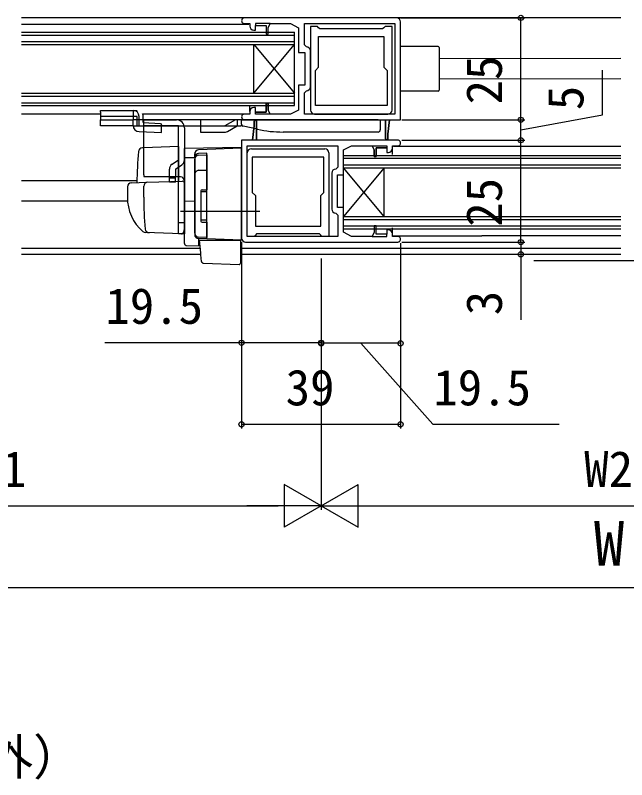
# Model space of a CAD drawing. Units: millimetres, scale not verified. Extents: x -525 to 525, y -782 to 777.
# Drawn here: x -310 to -160, y 400.1 to 587.6 of the extents above; entities that cross this region are included whole.
import ezdxf
from ezdxf.enums import TextEntityAlignment as Align

# ---------------------------------------------------------------- set-up
doc = ezdxf.new("R2010")
doc.units = ezdxf.units.MM
doc.header["$LTSCALE"] = 4
for name, color, linetype in [('0-1_USER1', 3, 'Continuous'), ('0-2_YKK_11', 7, 'Continuous'), ('0-3_YKK_12', 2, 'Continuous'), ('0-4_YKK_13', 4, 'Continuous'), ('0-6_YKK_D', 6, 'Continuous')]:
    doc.layers.add(name, color=color, linetype=linetype)
doc.styles.add('ＭＳ ゴシック', font='')
doc.styles.get('ＭＳ ゴシック').set_extended_font_data('MS Gothic')

msp = doc.modelspace()

# ---------------------------------------------------------------- linework, layer by layer
at = {"layer": '0-2_YKK_11'}
for p, q in [((-216.5, 587), (-253.8, 587)), ((-237.6, 570.1), (-237.6, 578.9)), ((-236.6, 563.4), (-218.6, 563.4)), ((-252.1, 554.901), (-234.1, 554.901)), ((-232.4, 548.901), (-232.4, 540.101)), ((-253.5, 532.001), (-216.2, 532.001))]:
    msp.add_line(p, q, dxfattribs=at)
for points in [[(-253.8, 562), (-219.2, 562), (-219.2, 557.3), (-218.9, 557), (-218.6, 557.3), (-218.6, 558.5), (-218.2, 562), (-215.5, 562), (-215.5, 586)], [(-253.8, 585.6), (-252.5, 585.6), (-252.5, 585)], [(-251.5, 584), (-251.1, 584), (-251.1, 585.1), (-248.5, 585.1), (-248.5, 583), (-248, 583), (-248, 584.6), (-247.5, 585.6), (-242.5, 585.6), (-240.5, 584.6), (-240.5, 578.5), (-239, 578.5), (-239, 570.5), (-240.5, 570.5), (-240.5, 564.4), (-242.5, 563.4), (-247.5, 563.4), (-248, 564.4), (-248, 566), (-248.5, 566), (-248.5, 563.9), (-251.1, 563.9), (-251.1, 565), (-251.5, 565)], [(-239.1, 585.6), (-216.9, 585.6), (-216.9, 563.4), (-239.1, 563.4), (-239.1, 568.6), (-238.6, 569.1)], [(-238.6, 579.9), (-239.1, 580.4), (-239.1, 585.6)], [(-217.6, 564.4), (-217.6, 584.9), (-219.3, 584.9), (-219.6, 584.6), (-219.9, 584.3), (-235.3, 584.3), (-235.6, 584.6), (-235.9, 584.9), (-237.6, 584.9), (-237.6, 564.4)], [(-252.5, 564), (-252.5, 563.4), (-253.8, 563.4)], [(-216.2, 557.001), (-250.8, 557.001), (-250.8, 561.701), (-251.1, 562.001), (-251.4, 561.701), (-251.4, 560.501), (-251.8, 557.001), (-254.5, 557.001), (-254.5, 533.001)], [(-230.9, 533.401), (-253.1, 533.401), (-253.1, 555.601), (-230.9, 555.601), (-230.9, 550.401), (-231.4, 549.901)], [(-218.5, 535.001), (-218.9, 535.001), (-218.9, 533.901), (-221.5, 533.901), (-221.5, 536.001), (-222, 536.001), (-222, 534.401), (-222.5, 533.401), (-227.5, 533.401), (-229.5, 534.401), (-229.5, 540.501), (-231, 540.501), (-231, 548.501), (-229.5, 548.501), (-229.5, 554.601), (-227.5, 555.601), (-222.5, 555.601), (-222, 554.601), (-222, 553.001), (-221.5, 553.001), (-221.5, 555.101), (-218.9, 555.101), (-218.9, 554.001), (-218.5, 554.001)], [(-217.5, 555.001), (-217.5, 555.601), (-216.2, 555.601)], [(-233.1, 553.901), (-233.1, 533.401), (-234.8, 533.401), (-235.1, 533.701), (-235.4, 534.001), (-250.8, 534.001), (-251.1, 533.701), (-251.4, 533.401), (-253.1, 533.401), (-253.1, 553.901)], [(-231.4, 539.101), (-230.9, 538.601), (-230.9, 533.401)], [(-216.2, 533.401), (-217.5, 533.401), (-217.5, 534.001)]]:
    msp.add_lwpolyline(points, dxfattribs=at)
for points in [[(-247.5, 585.6), (-251.1, 585.6), (-251.1, 585.1), (-248.5, 585.1), (-248.5, 583), (-248, 583), (-248, 584.6)], [(-218.8, 565.5), (-236.4, 565.5), (-236.4, 574.1), (-235.6, 574.9), (-235.6, 582.4), (-219.6, 582.4), (-219.6, 574.9), (-218.8, 574.1)], [(-247.5, 563.4), (-251.1, 563.4), (-251.1, 563.9), (-248.5, 563.9), (-248.5, 566), (-248, 566), (-248, 564.4)], [(-250.8, 561.701), (-250.8, 557.001), (-251.8, 557.001), (-251.4, 560.501), (-251.4, 561.701), (-251.1, 562.001)], [(-219.2, 557.3), (-219.2, 562), (-218.2, 562), (-218.6, 558.5), (-218.6, 557.3), (-218.9, 557)], [(-222.5, 555.601), (-218.9, 555.601), (-218.9, 555.101), (-221.5, 555.101), (-221.5, 553.001), (-222, 553.001), (-222, 554.601)], [(-234.3, 552.801), (-251.9, 552.801), (-251.9, 544.201), (-251.1, 543.401), (-251.1, 535.901), (-235.1, 535.901), (-235.1, 543.401), (-234.3, 544.201)], [(-222.5, 533.401), (-218.9, 533.401), (-218.9, 533.901), (-221.5, 533.901), (-221.5, 536.001), (-222, 536.001), (-222, 534.401)]]:
    msp.add_lwpolyline(points, close=True, dxfattribs=at)
for centre, radius, start, end in [((-253.8, 586.3), 0.7, 89.99999, 270.00001), ((-216.5, 586), 1, 0.00001, 89.99999), ((-251.5, 585), 1, 180.00001, 269.99999), ((-238.6, 578.9), 1, 0.00001, 89.99999), ((-238.6, 570.1), 1, 270.00001, 359.99999), ((-251.5, 564), 1, 90.00001, 179.99999), ((-253.8, 562.7), 0.7, 89.99999, 270.00001), ((-236.6, 564.4), 1, 180.00001, 269.99999), ((-218.6, 564.4), 1, 270.00001, 359.99999), ((-216.2, 556.301), 0.7, 269.99999, 90.00001), ((-252.1, 553.901), 1, 90.00001, 179.99999), ((-234.1, 553.901), 1, 0.00001, 89.99999), ((-218.5, 555.001), 1, 270.00001, 359.99999), ((-231.4, 548.901), 1, 90.00001, 179.99999), ((-231.4, 540.101), 1, 180.00001, 269.99999), ((-218.5, 534.001), 1, 0.00001, 89.99999), ((-253.5, 533.001), 1, 180.00001, 269.99999), ((-216.2, 532.701), 0.7, 269.99999, 90.00001)]:
    msp.add_arc(centre, radius, start, end, dxfattribs=at)
at = {"layer": '0-3_YKK_12'}
for p, q in [((-161.5, 587), (-308.5, 587)), ((-308.5, 585.5), (-252.7, 585.5)), ((-308.5, 583.5), (-241.5, 583.5)), ((-241.5, 565.5), (-241.5, 583.5)), ((-308.5, 582.8), (-241.5, 582.8)), ((-308.5, 581.2), (-241.5, 581.2)), ((-308.5, 580.5), (-241.5, 580.5)), ((-251.5, 568.5), (-251.5, 580.5)), ((-251.5, 568.5), (-241.5, 580.5)), ((-251.5, 580.5), (-241.5, 568.5)), ((-161.5, 577.004), (-206, 576.976)), ((-161.5, 572.018), (-206, 571.99)), ((-308.5, 568.5), (-241.5, 568.5)), ((-308.5, 567.8), (-241.5, 567.8)), ((-308.5, 566.2), (-241.5, 566.2)), ((-308.5, 565.5), (-241.5, 565.5)), ((-252.5, 564.013), (-252.499, 565.5)), ((-308.5, 563.5), (-289.101, 563.5)), ((-278.775, 563.5), (-252.7, 563.5)), ((-217.278, 555.517), (-161.5, 555.517)), ((-229.5, 553.252), (-161.5, 553.252)), ((-229.5, 535.252), (-229.5, 553.252)), ((-217.5, 553.501), (-217.5, 554.99)), ((-229.5, 552.552), (-161.5, 552.552)), ((-229.5, 550.952), (-161.5, 550.952)), ((-229.5, 550.252), (-161.5, 550.252)), ((-219.5, 538.252), (-229.5, 550.252)), ((-219.5, 550.252), (-229.5, 538.252)), ((-219.5, 538.252), (-219.5, 550.252)), ((-280.174, 547), (-308.5, 547)), ((-254.5, 547), (-254.501, 547)), ((-282.465, 542), (-308.5, 542)), ((-254.5, 542), (-254.501, 542)), ((-229.5, 538.252), (-161.5, 538.252)), ((-229.5, 537.552), (-161.5, 537.552)), ((-229.5, 535.952), (-161.5, 535.952)), ((-229.5, 535.252), (-161.5, 535.252)), ((-217.5, 533.917), (-217.5, 535.501)), ((-217.32, 533.517), (-195.6, 533.517)), ((-161.5, 533.52), (-195.6, 533.517)), ((-308.5, 530.5), (-264.626, 530.5)), ((-308.5, 529), (-264.495, 529)), ((-254.801, 530.5), (-161.5, 530.5)), ((-254.801, 529), (-161.5, 529))]:
    msp.add_line(p, q, dxfattribs=at)
at = {"layer": '0-4_YKK_13'}
for p, q in [((-206.3, 580), (-215.5, 580)), ((-206, 579.7), (-206, 569.3)), ((-206.3, 569), (-215.5, 569)), ((-289.101, 563.861), (-289.101, 564.3)), ((-289.101, 563.861), (-289.101, 562)), ((-281.101, 562.8), (-289.101, 562.8)), ((-281.101, 564.3), (-280.102, 564.3)), ((-281.101, 563.861), (-281.101, 562)), ((-280.102, 562.8), (-281.101, 562.8)), ((-280.102, 560.5), (-280.102, 562.8)), ((-279.635, 562), (-279.635, 562.8)), ((-278.602, 562), (-278.602, 562.8)), ((-254.5, 562), (-281.101, 562)), ((-281.101, 560.589), (-281.101, 562)), ((-279.635, 560.59), (-279.635, 562)), ((-278.601, 561.3), (-278.601, 562)), ((-278.601, 561.3), (-274.401, 561.109)), ((-278.501, 548.5), (-278.501, 562)), ((-278.501, 562), (-270.501, 562)), ((-274.401, 561.109), (-274.11, 560.8)), ((-274.12, 560.5), (-274.11, 560.8)), ((-264.601, 562), (-264.601, 560.5)), ((-256.003, 562), (-258.603, 560.5)), ((-255.601, 562), (-255.601, 560.5)), ((-221, 562), (-254, 562)), ((-221, 562), (-220.5, 562)), ((-220.5, 562), (-220.5, 559.5)), ((-281.101, 560.5), (-254.656, 560.5)), ((-279.647, 559.09), (-274.17, 558.86)), ((-270.001, 560.5), (-278.501, 560.5)), ((-274.17, 558.86), (-274.12, 560.5)), ((-270.001, 548), (-270.001, 560.5)), ((-268.501, 560), (-268.501, 552.173)), ((-264.601, 560.5), (-264.601, 559)), ((-264.601, 559), (-258.469, 559)), ((-257.969, 559.134), (-255.601, 560.5)), ((-254.656, 560.5), (-254.551, 560.65)), ((-254.346, 560.5), (-254.656, 560.5)), ((-254.551, 560.65), (-254.451, 560.65)), ((-254.451, 560.65), (-254.346, 560.5)), ((-254.346, 560.5), (-254.294, 560.5)), ((-250.608, 559.666), (-254.105, 560.415)), ((-221, 559), (-244.322, 559)), ((-278.501, 555.151), (-278.828, 555.139)), ((-270.001, 555.448), (-278.501, 555.151)), ((-270.001, 555.448), (-270.001, 548)), ((-254.501, 555.2), (-268.501, 554.956)), ((-254.501, 532.5), (-254.501, 555.2)), ((-268.501, 554.499), (-268.501, 554.511)), ((-268.501, 554.299), (-268.501, 554.499)), ((-266.001, 552.767), (-266.001, 553.633)), ((-254.501, 555), (-265.036, 554.632)), ((-263.001, 553.833), (-265.036, 553.77)), ((-265.036, 553.303), (-263.001, 553.374)), ((-263.001, 550.177), (-263.001, 553.833)), ((-263.001, 553.374), (-263.001, 544.856)), ((-271.546, 551.12), (-270.001, 552.173)), ((-268.501, 552.727), (-266.001, 552.761)), ((-268.501, 552.173), (-268.501, 534)), ((-266.001, 552.767), (-266.001, 533.867)), ((-266.001, 534.226), (-266.001, 552.304)), ((-270.701, 549.88), (-269.156, 550.934)), ((-270.701, 549.88), (-270.701, 548)), ((-265.036, 549.603), (-263.001, 549.674)), ((-263.001, 549.212), (-263.001, 550.177)), ((-269.501, 548), (-278.367, 548)), ((-272.201, 547.75), (-270.701, 547.75)), ((-270.701, 546.673), (-270.701, 548)), ((-270.001, 548), (-270.001, 546.948)), ((-281.536, 546.545), (-277.749, 546.677)), ((-277.749, 546.677), (-269.019, 546.982)), ((-268.501, 546.482), (-268.501, 536)), ((-282.501, 545.545), (-282.501, 543)), ((-278.501, 543), (-278.501, 545.703)), ((-264.501, 544.556), (-264.501, 537.156)), ((-263.001, 544.356), (-264.501, 544.356)), ((-264.201, 544.856), (-263.001, 544.856)), ((-268.501, 542.7), (-268.501, 543.3)), ((-268.501, 541.7), (-268.501, 542.3)), ((-266.001, 542), (-268.501, 541.956)), ((-250.001, 539.5), (-269.501, 539.5)), ((-268.501, 538.7), (-268.501, 539.3)), ((-268.501, 537.7), (-268.501, 538.3)), ((-268.501, 537.7), (-268.501, 538.3)), ((-268.501, 537.7), (-268.501, 538.3)), ((-268.501, 536.7), (-270.001, 536.7)), ((-268.501, 537.7), (-268.501, 536)), ((-268.501, 537.7), (-268.501, 536)), ((-263.001, 537.356), (-264.501, 537.356)), ((-264.201, 536.856), (-263.001, 536.856)), ((-263.001, 536.856), (-263.001, 533.156)), ((-268.539, 535.745), (-268.733, 534.452)), ((-268.501, 536), (-268.539, 535.745)), ((-277.242, 534.305), (-278.09, 534.335)), ((-269.245, 534.026), (-278.074, 534.334)), ((-263.001, 533.156), (-265.036, 533.227)), ((-263.001, 532.797), (-265.036, 532.868)), ((-265.036, 532.868), (-265.036, 531.083)), ((-268.01, 531.135), (-265.036, 531.083)), ((-264.485, 528.89), (-264.525, 529.346)), ((-264.344, 527.273), (-264.485, 528.89)), ((-254.801, 529.158), (-254.801, 528.521)), ((-254.801, 529), (-254.801, 526.811)), ((-263.863, 526.816), (-255.112, 526.511))]:
    msp.add_line(p, q, dxfattribs=at)
for points in [[(-289.101, 564.3), (-281.101, 564.3), (-281.101, 563.861)], [(-281.101, 560.5), (-289.101, 560.5), (-289.101, 562), (-281.101, 562)], [(-254.5, 560.904), (-254.5, 562), (-254, 562)], [(-268.501, 541.956), (-268.501, 552.727), (-268.501, 554.956)], [(-270.701, 546.673), (-272.201, 546.673), (-272.201, 548), (-272.201, 549.88)], [(-268.501, 534), (-270.001, 534), (-270.001, 548)], [(-254.501, 532.5), (-263.001, 532.797), (-263.001, 533.796), (-263.001, 549.212)], [(-268.501, 531.635), (-268.501, 538.647), (-268.501, 541.5), (-268.501, 541.956)], [(-264.525, 529.346), (-264.801, 532.5), (-264.77, 532.5)], [(-264.77, 532.5), (-254.801, 532.5), (-254.801, 529)]]:
    msp.add_lwpolyline(points, dxfattribs=at)
for centre, radius, start, end in [((-206.3, 579.7), 0.3, 0, 90), ((-206.3, 569.3), 0.3, 270, 0), ((-281.118, 562.817), 1.483, 359.35664, 89.34185), ((-280.102, 562.8), 1.5, 0, 27.81814), ((-270.501, 560), 2, 0, 90), ((-254, 560.904), 0.5, 180, 257.90524), ((-279.601, 560.589), 1.5, 180, 268.23761), ((-258.469, 560), 1, 270, 299.98), ((-244.322, 589), 30, 257.90524, 270), ((-221, 559.5), 0.5, 270, 0), ((-278.793, 554.14), 1, 92, 175.1492), ((-165.201, 544.5), 115, 175.1492, 178.95761), ((-265.002, 552.771), 1, 91.97531, 180.18561), ((-265.001, 553.633), 1, 92, 180), ((-265.001, 552.304), 1, 92, 180), ((-270.001, 552.173), 1.5, 304.28688, 0), ((-270.701, 549.88), 1.5, 124.28688, 180), ((-265.001, 548.604), 1, 92, 180), ((-277.501, 548.5), 1, 180, 210), ((-269.501, 547), 1, 0, 90), ((-281.501, 545.545), 1, 92, 180), ((-277.501, 545.703), 1, 92, 180), ((-269.001, 546.482), 0.5, 0, 92), ((-264.201, 544.556), 0.3, 90, 180), ((-271.502, 542.9), 11, 179.4814, 229.17186), ((-197.501, 543.012), 81, 180.00856, 185.53061), ((-264.201, 537.156), 0.3, 180, 270), ((-278.039, 535.334), 1, 229.17186, 268), ((-277.129, 535.302), 1, 185.53061, 268), ((-269.228, 534.526), 0.5, 268, 351.46923), ((-265.001, 534.226), 1, 180, 268), ((-265.001, 533.867), 1, 180, 268), ((-268.001, 531.635), 0.5, 180, 196.57035), ((-268.001, 531.635), 0.5, 180, 269), ((-263.846, 527.316), 0.5, 185, 268.02699), ((-255.101, 526.811), 0.3, 268, 0)]:
    msp.add_arc(centre, radius, start, end, dxfattribs=at)
msp.add_ellipse((-278.101, 561.3), major_axis=(0, 9.5), ratio=0.421053, start_param=4.5538307, end_param=4.6280786, dxfattribs=at)
at = {"layer": '0-6_YKK_D'}
for p, q in [((-215.5, 587), (-185, 587)), ((-186, 562), (-186, 587)), ((-215.2, 562), (-185, 562)), ((-215.2, 562), (-185, 562)), ((-186, 557.001), (-186, 562)), ((-215.2, 557.001), (-185, 557.001)), ((-215.2, 557.001), (-185, 557.001)), ((-186, 532.001), (-186, 557.001)), ((-186, 532.001), (-186, 534.551)), ((-254.5, 532.001), (-254.5, 506.3)), ((-254.5, 532.001), (-254.5, 486.3)), ((-215.5, 531.701), (-215.5, 506.167)), ((-215.5, 531.701), (-215.5, 486.3)), ((-215.2, 532.001), (-185, 532.001)), ((-215.2, 532.001), (-185, 532.001)), ((-186, 532.001), (-186, 529)), ((-201.365, 529), (-185, 529)), ((-186, 529), (-186, 512.946)), ((-235, 528), (-235, 506.167)), ((-182.787, 527.5), (-145, 527.5)), ((-235, 523.385), (-235, 466.3)), ((-235, 523.385), (-235, 466.3)), ((-235, 523.385), (-235, 506.3)), ((-215.5, 507.167), (-235, 507.167)), ((-254.5, 487.3), (-215.5, 487.3)), ((-235, 467.3), (-244.093, 472.55)), ((-244.093, 472.55), (-244.093, 462.05)), ((-235, 467.3), (-225.907, 472.55)), ((-225.907, 462.05), (-225.907, 472.55)), ((-374.5, 467.3), (-245.5, 467.3)), ((-235, 467.3), (-253.187, 467.3)), ((-235, 467.3), (-244.093, 462.05)), ((-235, 467.3), (-225.907, 462.05)), ((-235, 467.3), (-216.813, 467.3)), ((-224.5, 467.3), (-95.5, 467.3)), ((-374.5, 447.3), (54.5, 447.3))]:
    msp.add_line(p, q, dxfattribs=at)
for points in [[(-186, 559.501), (-166, 563.243), (-166, 574.197)], [(-235, 507.3), (-254.5, 507.3), (-288.05, 507.3)], [(-225.25, 507.167), (-207.617, 487.3), (-176.617, 487.3)]]:
    msp.add_lwpolyline(points, dxfattribs=at)
for centre in [(-186, 587), (-186, 562), (-186, 562), (-186, 557.001), (-186, 557.001), (-186, 532.001), (-186, 532.001), (-186, 529), (-254.5, 507.3), (-235, 507.3), (-235, 507.167), (-215.5, 507.167), (-254.5, 487.3), (-215.5, 487.3)]:
    msp.add_circle(centre, 0.637, dxfattribs=at)

# ---------------------------------------------------------------- texts
at = {"layer": '0-1_USER1', "style": 'ＭＳ ゴシック'}
msp.add_text('●突合せタイプ（内・内・外）', height=8.798, dxfattribs=at).set_placement((-461.636, 398.619), align=Align.BOTTOM_LEFT)
at = {"layer": '0-6_YKK_D', "style": 'ＭＳ ゴシック'}
for s, p in [('25', (-188, 565.773)), ('5', (-168, 564.356)), ('25', (-188, 535.774)), ('3', (-188, 514.059))]:
    msp.add_text(s, height=8.798, rotation=90, dxfattribs=at).set_placement(p, align=Align.BOTTOM_LEFT)
for s, height, p in [('19.5', 8.798, (-287.891, 509.3)), ('39', 8.798, (-243.693, 489.3)), ('19.5', 8.798, (-207.458, 489.3)), ('W1', 8.798, (-319.273, 469.3)), ('W2', 8.798, (-170.466, 469.3)), ('W', 11, (-168.097, 449.3))]:
    msp.add_text(s, height=height, dxfattribs=at).set_placement(p, align=Align.BOTTOM_LEFT)

doc.saveas('drawing.dxf')
